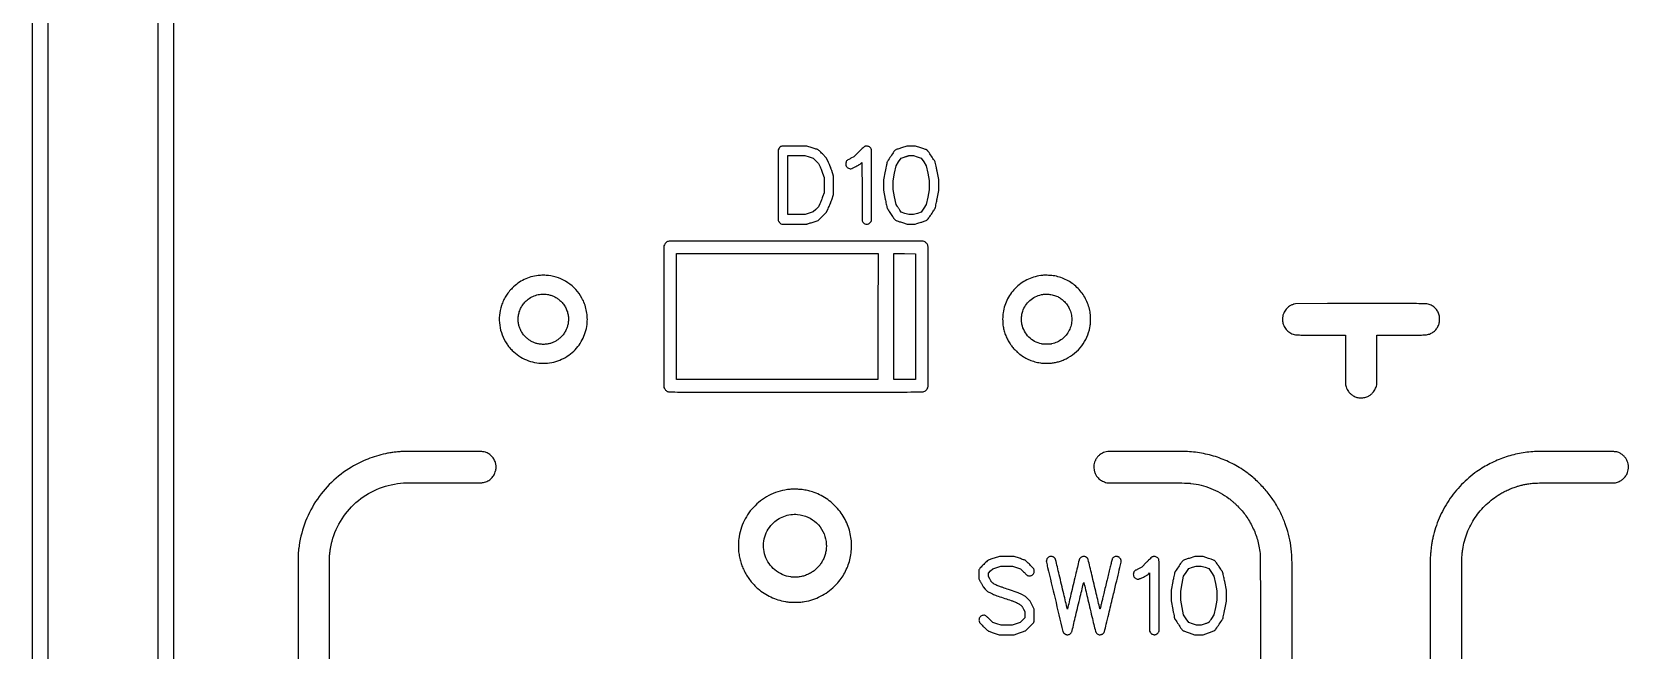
# Model space of a CAD drawing. Extents: x 980 to 25457, y 984 to 49020.
# Drawn here: x 980 to 11298, y 33022 to 37012 of the extents above; entities that cross this region are included whole.
import ezdxf

# ---------------------------------------------------------------- set-up
doc = ezdxf.new("R2010")
doc.units = 0

msp = doc.modelspace()

# ---------------------------------------------------------------- linework, layer by layer
for points in [[(25353.176636, 36563.461695, -0.000001), (25352.040197, 20064.737908)], [(981.025332, 39243.286233, 0.000001), (980.725995, 36638.380945, 0.000022), (980.440705, 32466.957132, 0.000002), (980.203828, 20941, 0.000003), (980.107189, 12237.212398, 0.000012), (980.209361, 6804.802998)], [(1083.221486, 6831.128539, -0.000012), (1083.127559, 12273.089819, -0.000003), (1083.236026, 20942, -0.000002), (1083.488164, 32350.921193, -0.000022), (1083.779877, 36579.793336, -0.000001), (1084.083373, 39239.060792, -0.032823)], [(1895.500479, 7922.608607, -0.000003), (1895.516153, 10549.853821, -0.000001), (1895.574114, 14934.526042, -0.000001), (1895.654924, 19974.475505, -0.000001), (1895.750479, 25038.650259), (1896, 37344.800518)], [(25455.283853, 8026.2, 0.000006), (25455.447111, 13939.785085, 0.000004), (25455.5, 20957, 0.000003), (25455.451202, 30583.274766, 0.000015), (25455.249846, 35648.33495)], [(23837.04827, 49018.908979, 0.000001), (21675.802621, 49019.17901, 0.000024)], [(18681.279442, 49019.402857, 0.000005), (13233.5, 49019.49605, 0.000002), (9165.520775, 49019.509787, 0.000004), (5739.221875, 49019.480206)], [(24540.017364, 25078.057967, 0.000003), (24540.072189, 18212.977995, 0.000025)], [(1793.333275, 37344.725091), (1792.666637, 28542.695892, 0.000006), (1792.411049, 24569.503036, 0.000003), (1792.195825, 19883.965567, 0.000004), (1792.047621, 15244.749166, 0.000006), (1792, 11426.463451)], [(24642.699465, 18970.575659, 0.000004), (24643, 25073.957926)], [(23728.367996, 45337.206403, 0.000002), (23728.354216, 42876.105371, 0.000002), (23728.361756, 40416.175094, 0.019036)], [(2708.027317, 40429.777448, 0.000002), (2708.046285, 42874.87655, 0.000002), (2708.048936, 45320.157135, 0.014115)], [(23830.974531, 40438.62303, -0.000002), (23830.960256, 42874.830485, -0.000002), (23830.963185, 45310.710508, -0.013332)], [(2900.357499, 28590.21819, -0.000002), (2900.350005, 31096.551249, -0.000002), (2900.360874, 33603.468956, -0.02339), (2901.81354, 33634.5, -0.009377), (2904.485132, 33658.188913, -0.01052), (2907.960996, 33680.865397, -0.010838), (2912.276069, 33702.734464, -0.011444), (2917.465988, 33724, -0.077912), (2981.775681, 33868.873756, -0.078639), (3087.172853, 33986.591159, -0.078571), (3223.856089, 34066.087582, -0.07758), (3379, 34099.986479, -0.013793), (3392.512469, 34100.428273, -0.000314), (3456.972053, 34100.71649, -0.00064), (3537.548108, 34100.923129, -0.000312), (3640.342916, 34100.991059, 0.000114), (3801.006176, 34101.033539, 0.001871), (3854.74054, 34101.261103, 0.004025), (3883.617841, 34101.723947, 0.044269), (3895.115729, 34103.023584, 0.034321), (3909.829102, 34107.090064, 0.038647), (3923.250598, 34113.011735, 0.038683), (3935.590191, 34120.922806, 0.034506), (3947.075999, 34130.924001, 0.032792), (3956.029307, 34141.135569, 0.034355), (3963.419313, 34152.278616, 0.033911), (3969.293076, 34164.465701, 0.030323), (3973.720252, 34177.794188, 0.01381), (3975.097226, 34183.610938, 0.025173), (3975.848078, 34188.432318, 0.020145), (3976.202276, 34193.970134, 0.005897), (3976.302885, 34202.5, 0.005923), (3976.20119, 34211.084421, 0.020489), (3975.842038, 34216.630743, 0.025281), (3975.074823, 34221.502837, 0.013096), (3973.652076, 34227.5, 0.061407), (3964.256193, 34250.903133, 0.060915), (3949.437613, 34271.393741, 0.061126), (3930.171792, 34287.650668, 0.062644), (3907.700317, 34298.60753, 0.060362), (3891.497029, 34302.026717, 0.017114), (3865.723002, 34303.398276, 0.004727), (3815.538894, 34303.874325, 0.000189), (3633, 34303.810996, 0.000108), (3536.952417, 34303.720516, 0.000175), (3455.175, 34303.597153, 0.000023), (3382.399458, 34303.458494, 0.012814), (3378, 34303.337133, 0.008167), (3346.860355, 34301.168254, 0.009646), (3317.495797, 34298.068756, 0.010089), (3289.506493, 34293.992154, 0.010995), (3262.5, 34288.887909, 0.020341), (3204.540815, 34274.121718, 0.02079), (3148.401224, 34254.785152, 0.020887), (3094.314523, 34230.951818, 0.020995), (3042.5, 34202.72589, 0.056754), (2913.987274, 34104.181124, 0.057274), (2811.366859, 33979.542431, 0.057192), (2739.579949, 33834.697325, 0.056284), (2701.984995, 33676.573136, 0.002965), (2701.456284, 33671.997662, 0.000972), (2700.730716, 33665.253305, 0.000969), (2699.954434, 33657.764327, 0.001095), (2699.239008, 33650.573136, 0.024004), (2698.108246, 33627.50107, 0.000046), (2697.779063, 33253.430721, 0.000151), (2697.486161, 32652.093815, 0.000013), (2697.239807, 31114, 0.000024), (2697.136772, 29933.984183, 0.000083)], [(10211.069808, 28648.312116, -0.000002), (10211.072631, 31095.666114, -0.000002), (10211.097806, 33542.386198, -0.007396), (10212.002743, 33603.5, -0.004604), (10212.799396, 33624.018867, -0.008425), (10213.884681, 33640.727377, -0.009627), (10215.406828, 33655.752061, -0.009087), (10217.530598, 33671, -0.054206), (10246.60082, 33778.173669, -0.054789), (10297.954606, 33876.181165, -0.054765), (10369.393661, 33960.732787, -0.054065), (10457.773014, 34028.172577, -0.016956), (10483.958356, 34042.815442, -0.014037), (10512.762251, 34056.654732, -0.014054), (10542.252091, 34068.836022, -0.017153), (10570.5, 34078.489926, -0.012376), (10594.901449, 34085.250067, -0.012999), (10619.212402, 34090.674048, -0.011955), (10645.512549, 34095.178002, -0.007836), (10676, 34099.164623, -0.026439), (10686.521075, 34099.812356, -0.000502), (10741.415007, 34100.230639, -0.000876), (10819.131826, 34100.608786, -0.000224), (10945, 34100.944536), (11203.5, 34101.518484), (11211.175433, 34103.69926, 0.054471), (11234.534232, 34113.182776, 0.059271), (11254.577281, 34127.277907, 0.060301), (11270.476032, 34145.440273, 0.05989), (11281.625581, 34166.911762, 0.049251), (11286.47506, 34185.07649, 0.045718), (11287.84437, 34204.304758, 0.0455), (11285.6948, 34223.552858, 0.047717), (11280.107208, 34241.776283, 0.056429), (11270.106898, 34259.839886, 0.049717), (11255.936734, 34276.071135, 0.049579), (11238.796695, 34289.227562, 0.055363), (11220.004485, 34298.188911, 0.059197), (11204.668232, 34301.555644, 0.019497), (11181.581678, 34302.915981, 0.004669), (11135.976154, 34303.396132, 0.000146), (10949.5, 34303.563507, 0.000301), (10851.800166, 34303.563784, 0.000459), (10766.971875, 34303.435041, 0.000159), (10693.704205, 34303.233328, 0.012191), (10682, 34302.911961, 0.035483), (10583.531437, 34290.762115, 0.034911), (10487.217679, 34264.779481, 0.034858), (10395.316665, 34225.601152, 0.03513), (10310, 34174.122985, 0.046337), (10210.518156, 34089.349831, 0.046055), (10128.123295, 33987.543604, 0.046023), (10065.707997, 33872.303492, 0.046136), (10025.4876, 33747.684503, 0.010394), (10020.38577, 33722.412473, 0.008701), (10015.999765, 33695.407937, 0.008444), (10012.427871, 33667.372479, 0.008237), (10009.771193, 33639, 0.019224), (10008.361726, 33602.35832, 0.000002), (10008.360934, 31096.912958, 0.000002), (10008.38124, 28592.266257, 0.018402)], [(9116.013499, 28622.604392, 0.000002), (9116.019942, 31093.605679, 0.000002), (9116.005341, 33564.809403, 0.010271), (9114.973713, 33615, 0.024328), (9107.816545, 33694.540672, 0.027762), (9093.092842, 33769.522428, 0.028047), (9070.318861, 33841.738955, 0.025853), (9039.070057, 33913, 0.029291), (8998.139512, 33983.906827, 0.028983), (8949.070414, 34049.807265, 0.028912), (8892.583728, 34109.742118, 0.028815), (8829.5, 34162.832107, 0.037114), (8741.461533, 34218.986321, 0.036961), (8645.969565, 34261.595643, 0.03685), (8544.962875, 34289.783096, 0.036405), (8440.5, 34302.983321, 0.012978), (8415.44969, 34303.658959, 0.000073), (8178.918257, 34303.863279, 0.000026), (7935.053097, 34304.025421, 0.037439), (7926, 34303.352163, 0.035218), (7907.59743, 34299.246995, 0.043686), (7891.291002, 34292.786775, 0.045183), (7876.803097, 34283.807663, 0.042378), (7863.823751, 34272.196046, 0.042125), (7852.365263, 34257.793824, 0.047159), (7843.969417, 34242.189099, 0.047133), (7838.642935, 34225.279898, 0.041997), (7836.308379, 34207, 0.046892), (7837.360408, 34186.242078, 0.052951), (7842.299729, 34166.910723, 0.053082), (7851.175038, 34149.087772, 0.047524), (7863.895109, 34132.801395, 0.031915), (7874.207819, 34123.214366, 0.035745), (7885.290684, 34115.407503, 0.035187), (7897.529411, 34109.161755, 0.029215), (7911.300355, 34104.242118), (7920.5, 34101.549812), (8180.5, 34100.884989, -0.000231), (8280.505007, 34100.583155, -0.000375), (8365.446875, 34100.22395, -0.00004), (8441.360141, 34099.839922, -0.034698), (8445, 34099.568224, 0.004871), (8447.549293, 34099.224212, 0.000953), (8452.14375, 34098.65862, 0.001012), (8457.501529, 34098.020424, 0.000937), (8463, 34097.387194, -0.033561), (8528.078702, 34085.552792, -0.032772), (8591.523944, 34065.054527, -0.032666), (8651.944216, 34036.363687, -0.032841), (8708, 34000.092924, -0.008765), (8722.424416, 33988.956103, -0.010639), (8735.52962, 33978.000585, -0.010176), (8748.622843, 33966.09515, -0.006942), (8763.03483, 33952.059903, -0.018831), (8792.776539, 33919.948066, -0.022536), (8818.191028, 33887.496013, -0.022575), (8840.545703, 33852.937487, -0.019017), (8861.096982, 33814.5, -0.020601), (8878.589766, 33774.446629, -0.022481), (8892.169358, 33734.227003, -0.021889), (8902.365126, 33691.995301, -0.01765), (8909.702957, 33645.888409, -0.030386), (8910.944055, 33625.823644, -0.00005), (8911.268687, 33274.163846, -0.000162), (8911.556318, 32697.583844, -0.000012), (8911.796628, 31103.5, -0.000022), (8911.899032, 29878.15936, -0.000089)], [(2604.461959, 44426.350923, -0.000012), (2604.5, 42876, -0.000018), (2604.451435, 41557.536985, -0.000112)], [(8911.7957, 29134.140409, -0.000008), (8911.609353, 28576.970722, -0.018102)], [(2697.232028, 29175.817621, 0.000011), (2697.413819, 28595.594699, 0.010714)]]:
    msp.add_lwpolyline(points, format="xyb")
for points in [[(5816.397828, 36272.604725, 0.04541), (5811.688868, 36269.867539, 0.044005), (5807.497494, 36266.299442, 0.043366), (5803.941464, 36261.998925, 0.041458), (5801.119815, 36257.086482), (5798.5, 36251.5), (5798.5, 36023), (5798.5, 35794.5), (5800.637328, 35789.877595, 0.043861), (5803.295522, 35785.243253, 0.036833), (5806.866713, 35780.845732, 0.036989), (5811.025262, 35777.03985, 0.045429), (5815.436545, 35774.172317), (5820.5, 35771.5), (5900.413908, 35771.226691, 0.000529), (5946.399156, 35771.118078, 0.004163), (5967.748351, 35771.267985, 0.006968), (5980.31556, 35771.636103, 0.058403), (5985.913908, 35772.538955, 0.00737), (5989.556503, 35773.631146, 0.000553), (5999.40596, 35776.755332, 0.000765), (6011.144903, 35780.512943, 0.000581), (6024, 35784.666029), (6056.5, 35795.207529), (6082.383883, 35820.853765), (6108.267766, 35846.5), (6120.13431, 35870.600863, 0.005777), (6126.932076, 35884.819291, 0.011177), (6131.979891, 35896.368076, 0.009626), (6136.962017, 35909.195718, 0.003234), (6143.750427, 35928.100863), (6155.5, 35961.5), (6155.779666, 36021.589366), (6156.059332, 36081.678733), (6144.112194, 36116.589366, 0.002857), (6137.05201, 36136.841361, 0.010228), (6132.202671, 36149.662021, 0.01234), (6127.312897, 36161.013295, 0.005744), (6120.441211, 36175.5), (6108.717367, 36199.5), (6083.608683, 36224.590101, 0.003127), (6072.8579, 36235.199377, 0.006201), (6064.177852, 36243.451263, 0.004722), (6057.301229, 36249.708452, 0.075485), (6054.672165, 36251.423954, 0.024947), (6051.947184, 36252.504683, 0.001033), (6042.003476, 36255.862096, 0.001791), (6030.194835, 36259.775044, 0.00127), (6016.919969, 36264.083852), (5982.995608, 36275), (5902.247804, 36274.990231), (5821.5, 36274.980462)], [(6357.176062, 36272.562437, 0.062403), (6353.135898, 36269.974898, 0.010315), (6346.136213, 36263.898466, 0.007438), (6335.835467, 36254.294359, 0.001822), (6319.176062, 36238.174683), (6286.5, 36206.325868), (6266.720951, 36196.017722, 0.014106), (6248.64767, 36185.940368, 0.076188), (6239.994221, 36178.813771, 0.121455), (6235.872148, 36171.049206, 0.061585), (6234.502763, 36160, 0.008578), (6234.598173, 36154.34339, 0.041072), (6234.971757, 36151.140614, 0.054312), (6235.817023, 36148.471893, 0.022525), (6237.5, 36145.077544, 0.084311), (6243.844779, 36137.127372, 0.081381), (6252.530987, 36131.601276, 0.081792), (6262.485956, 36129.154771, 0.086451), (6272.5, 36130.106085, 0.044437), (6275.077956, 36131.064691, 0.002886), (6282.271643, 36134.544893, 0.004185), (6290.798613, 36138.819969, 0.003108), (6300.148147, 36143.679359, 0.003324), (6313.311436, 36150.737455, 0.014648), (6320.916634, 36155.174324, 0.023442), (6326.335378, 36158.915739, 0.023345), (6331.387867, 36163.152868), (6338.97944, 36170.148033), (6339.23972, 35981.824017), (6339.5, 35793.5), (6341.81252, 35788.805128, 0.090961), (6348.605044, 35779.66497, 0.089675), (6358.230667, 35773.476253, 0.091117), (6369.276178, 35771.112808, 0.097844), (6380.147094, 35772.934194, 0.048477), (6385.516648, 35775.580838, 0.044993), (6390.422602, 35779.26991, 0.045172), (6394.571272, 35783.76056, 0.049811), (6397.69385, 35788.785561), (6400.5, 35794.5), (6400.5, 36023), (6400.5, 36251.5), (6397.880185, 36257.086482, 0.057644), (6393.191084, 36264.672066, 0.080456), (6387.318873, 36270.049075, 0.07954), (6379.995501, 36273.337897, 0.05497), (6371, 36274.729808, 0.010387), (6366.094024, 36274.842236, 0.039435), (6363.038955, 36274.607484, 0.049259), (6360.412284, 36273.925705, 0.023153)], [(6593.879597, 36263.571972, 0.002293), (6571.146913, 36256.070365, 0.017405), (6560.578449, 36252.114875, 0.038084), (6554.325421, 36248.94586, 0.067711), (6549.845514, 36245.320048, 0.042026), (6545.56687, 36239.932342, 0.000712), (6524.621933, 36208.360286, 0.000566), (6503.460223, 36176.283886, 0.054242), (6500.951654, 36171.390055, 0.040343), (6500.291344, 36169.133364, 0.000417), (6496.96233, 36152.974814, 0.00134), (6493.189596, 36134.331349, 0.00087), (6488.923157, 36112.758247), (6478, 36057.016495), (6478, 36023.21557), (6478, 35989.414645), (6489.059481, 35932.957322, 0.000914), (6495.462442, 35900.584676, 0.006736), (6498.754873, 35885.180591, 0.01297), (6501.06979, 35876.113867, 0.059054), (6503.156132, 35871.093892, 0.015478), (6505.282426, 35867.569218, 0.001034), (6511.706097, 35857.674922, 0.00149), (6519.424532, 35845.916685, 0.001114), (6527.997433, 35833.003848, 0.003166), (6543.49225, 35810.093053, 0.031222), (6550.657953, 35800.924787, 0.072503), (6556.505575, 35795.997254, 0.061366), (6563.850518, 35792.603026, -0.000282), (6566.971263, 35791.600366, -0.000017), (6576.302801, 35788.59609, -0.000026), (6587.417928, 35785.016542, -0.000019), (6599.712211, 35781.056046), (6630.924421, 35771), (6656.380665, 35771), (6681.836909, 35771), (6693.168454, 35774.547898, 0.001943), (6720.960466, 35783.368299, 0.005714), (6739.992405, 35789.730895, 0.006013), (6753.335613, 35794.542413, 0.057823), (6758.698503, 35797.291088, 0.068187), (6762.226199, 35800.418385, 0.018705), (6766.86044, 35806.244779, 0.009938), (6773.876513, 35816.184696, 0.001575), (6787.190346, 35836, 0.002689), (6796.377009, 35849.92789, 0.003841), (6804.367668, 35862.39375, 0.002135), (6810.986057, 35872.99559, 0.057159), (6812.399042, 35876, 0.029587), (6813.307195, 35879.3298, 0.000717), (6816.567885, 35894.95968, 0.001561), (6820.309364, 35913.311983, 0.001061), (6824.458696, 35934.224441), (6835, 35987.948883), (6834.989364, 36023.224441), (6834.978728, 36058.5), (6824.058751, 36114.16548, 0.001622), (6819.756543, 36135.725824, 0.002478), (6815.871041, 36154.398696, 0.000866), (6812.411754, 36170.483222, 0.066015), (6811.520129, 36172.961075, 0.026844), (6806.593106, 36181.352358, 0.001112), (6787.305053, 36210.358483, 0.000761), (6767.34794, 36240.128325, 0.042584), (6763.161717, 36245.334734, 0.020318), (6761.503893, 36246.935355, 0.014979), (6759.547505, 36248.57405, 0.015191), (6757.601443, 36250.013689, 0.032455), (6756, 36250.977247, 0.03579), (6753.450286, 36252.070967, 0.001293), (6743.425613, 36255.516815, 0.002368), (6731.539039, 36259.505598, 0.001658), (6718.108469, 36263.892513), (6683.716938, 36275), (6656.108469, 36274.910317), (6628.5, 36274.820634)], [(5997, 36205.461744), (6023.5, 36196.935022), (6040.371555, 36180.217511), (6057.243111, 36163.5), (6066.094853, 36145.437525, -0.008932), (6070.82281, 36135.337177, -0.009451), (6075.09513, 36125.261342, -0.008222), (6079.451751, 36113.883886, -0.004409), (6084.473297, 36099.707689), (6094, 36072.040329), (6094, 36023.134641), (6094, 35974.228953), (6084.541714, 35946.854384, -0.004748), (6079.761126, 35933.432517, -0.006962), (6075.280599, 35921.727788, -0.007749), (6070.905592, 35911.234215, -0.009253), (6066.448278, 35901.489908), (6057.813128, 35883.5), (6041.156564, 35866.714553), (6024.5, 35849.929105), (5998.435428, 35841.464553), (5972.370857, 35833), (5916.185428, 35833), (5860, 35833), (5860, 36023.5), (5860, 36214), (5915.25, 36213.994233), (5970.5, 36213.988466)], [(6696.337886, 36205.874112), (6721.5, 36197.748223), (6737.942049, 36172.733105), (6754.384098, 36147.717986), (6763.650828, 36100.608993), (6772.917559, 36053.5), (6772.949501, 36023.5), (6772.981444, 35993.5), (6763.638568, 35946), (6754.295692, 35898.5), (6737.808615, 35873.5), (6721.321538, 35848.5), (6696.910769, 35840.721654), (6672.5, 35832.943308), (6656.5, 35832.983682), (6640.5, 35833.024056), (6616.17509, 35840.869337), (6591.85018, 35848.714618), (6582.895319, 35862.107309, -0.0012), (6578.918661, 35868.085705, -0.000784), (6574.35931, 35874.99943, -0.000788), (6569.936364, 35881.752428, -0.00151), (6566.411477, 35887.188622), (6558.882496, 35898.877244), (6549.449275, 35946.688622), (6540.016053, 35994.5), (6540.011759, 36023), (6540.007465, 36051.5), (6549.436316, 36099.641852), (6558.865168, 36147.783704), (6575.281671, 36172.728241), (6591.698173, 36197.672778), (6611.099087, 36203.895468, 0.000415), (6618.930159, 36206.414401, 0.000475), (6626.416607, 36208.837197, 0.000428), (6632.766672, 36210.904909, 0.002695), (6636, 36211.980132, -0.033235), (6639.475691, 36212.904679, -0.024603), (6643.412558, 36213.476911, -0.016988), (6648.612681, 36213.79542, -0.00547), (6656.337886, 36213.921053), (6671.175772, 36214)], [(5087.85621, 35659.685378, 0.044456), (5079.773772, 35656.099477, 0.057411), (5073.176887, 35651.378698, 0.056863), (5067.779885, 35645.242228, 0.042473), (5063.277145, 35637.430134), (5060.5, 35631.5), (5060.5, 35174.5), (5060.5, 34717.5), (5063.625739, 34711, 0.048227), (5068.509284, 34702.937653, 0.058306), (5074.584634, 34696.513199, 0.059147), (5081.901064, 34691.733477, 0.051872), (5090.460099, 34688.542343, 0.062809), (5098.355546, 34687.528023, 0.000117), (5228.995875, 34687.256259, 0.000425), (5433.409665, 34687.052585, 0.000044), (5912.960099, 34687.024446, 0.000077), (6280.733458, 34687.092296, 0.000235), (6530.508534, 34687.294621, 0.000015), (6729.405947, 34687.55538, 0.056347), (6733.957727, 34688.076157, 0.073933), (6744.441794, 34692.191946, 0.066251), (6753.71954, 34699.303598, 0.066188), (6760.821832, 34708.601544, 0.073518), (6764.940107, 34719.114659, 0.056694), (6765.981558, 34728.266018, 0.000012), (6765.992374, 35174.5, 0.000012), (6765.981558, 35620.733982, 0.056694), (6764.940107, 35629.885341, 0.06585), (6761.588968, 35638.840172, 0.052503), (6755.807669, 35647.39096, 0.052842), (6748.421541, 35654.492901, 0.069289), (6740.31703, 35659.153072), (6734.5, 35661.5), (5914.5, 35661.725773), (5094.5, 35661.951547)], [(6442.253192, 35175.750007, -0.000109), (6442.12464, 35020.271315, -0.000181), (6441.940291, 34889.175002, -0.000004), (6441.729274, 34770.31181, -0.090025), (6441.534577, 34769.25, -0.311499), (6440.458446, 34768.504361, -0.000018), (6310.806743, 34768.250662, -0.000407), (6129.186376, 34768.04955, -0.000073), (5791.031385, 34768), (5141, 34768), (5141, 35174.5), (5141, 35581), (5791.75, 35581.000007), (6442.5, 35581.000013)], [(6684.5, 35174.5), (6684.5, 34768.5), (6614.75, 34768.243201), (6545, 34767.986403), (6544.988994, 35170.743201, 0.000144), (6544.940102, 35325.437132, 0.000237), (6544.798821, 35456.293748, 0.000014), (6544.612272, 35574.177963, 0.04057), (6544.35705, 35577.256791), (6543.736111, 35581.013583), (6614.118056, 35580.756791), (6684.5, 35580.5)], [(4249, 35439.504354, 0.039566), (4201.843787, 35429.931605, 0.04267), (4158.013791, 35413.200357, 0.042821), (4117.794583, 35389.335175, 0.040397), (4081.377463, 35358.544479, 0.027219), (4058.383124, 35333.042971, 0.031359), (4039.444932, 35306.325245, 0.031363), (4023.999085, 35277.452187, 0.027241), (4011.457043, 35245.5, 0.057296), (3998.360342, 35182.546411, 0.057031), (3999.860298, 35118.161964, 0.056973), (4015.874066, 35055.721541, 0.056958), (4045.567478, 34998.5, 0.011725), (4053.450111, 34987.362424, 0.01321), (4061.549278, 34977.050274, 0.012855), (4070.377104, 34966.942428, 0.010041), (4080.457289, 34956.41489, 0.048386), (4123.722745, 34920.68277, 0.050137), (4172.555415, 34894.419964, 0.050134), (4225.640331, 34878.401484, 0.048374), (4281.5, 34873.010838, 0.046791), (4335.696219, 34878.119311, 0.048216), (4387.430569, 34893.211715, 0.048275), (4435.260282, 34917.911058, 0.047135), (4477.882872, 34951.496021, 0.045965), (4512.081403, 34990.695137, 0.046321), (4538.442464, 35035.385455, 0.046051), (4556.247347, 35084.418162, 0.044366), (4565.059234, 35136.5, 0.03838), (4565.147651, 35176.526361, 0.034948), (4559.205075, 35217.398902, 0.034912), (4547.6181, 35257.088654, 0.038095), (4530.87854, 35293.588906, 0.058344), (4491.108971, 35348.978273, 0.059952), (4439.948131, 35393.110618, 0.060111), (4379.909163, 35423.754718, 0.059218), (4314, 35439.434607, 0.019674), (4299.788371, 35440.515633, 0.008876), (4281.095544, 35440.867575, 0.008824), (4262.562722, 35440.560375, 0.021745)], [(7505, 35440.318333, 0.039033), (7458.26456, 35431.76688, 0.040883), (7414.17389, 35416.134632, 0.041327), (7373.644829, 35393.727197, 0.041747), (7337.5, 35365.026589, 0.040025), (7305.007983, 35329.172282, 0.042891), (7279.475306, 35289.382085, 0.042821), (7261.073116, 35245.758048, 0.039644), (7249.790827, 35198.5, 0.026546), (7248.055289, 35181.548114, 0.010755), (7247.417904, 35158.32283, 0.010721), (7247.777234, 35135.162996, 0.027588), (7249.316569, 35118.5, 0.025072), (7255.465361, 35087.759076, 0.02638), (7264.582461, 35058.316643, 0.026686), (7276.631823, 35030.318255, 0.027052), (7291.546382, 35003.894046, 0.026406), (7305.2649, 34984.708182, 0.018005), (7322.738522, 34964.360391, 0.018069), (7341.500111, 34945.459216, 0.027983), (7359.127441, 34930.701548, 0.028996), (7389.739904, 34910.509773, 0.032158), (7421.468904, 34894.757283, 0.032109), (7455.000228, 34883.184599, 0.028736), (7491, 34875.485994, 0.023785), (7504.26675, 34874.078974, 0.008605), (7523.20375, 34873.304194, 0.008712), (7542.371741, 34873.184264, 0.020589), (7556.634268, 34873.931432, 0.021091), (7583.095072, 34877.543973, 0.024038), (7608.009649, 34883.270616, 0.024101), (7632.202542, 34891.34662, 0.021419), (7656.5, 34901.999931, 0.058516), (7711.779524, 34937.662169, 0.05775), (7757.568383, 34985.302401, 0.057911), (7791.144485, 35042.018366, 0.059482), (7810.447289, 35104.418362, 0.011074), (7812.882715, 35119.602992, 0.016618), (7814.27128, 35132.951313, 0.015396), (7814.831724, 35147.08645, 0.007881), (7814.708844, 35164.835636, 0.013842), (7813.622708, 35186.382515, 0.020087), (7811.376946, 35205.290988, 0.020867), (7807.703903, 35223.400174, 0.016846), (7802.304007, 35242.5, 0.071062), (7766.665298, 35316.07043, 0.071917), (7711.973023, 35376.381908, 0.072097), (7642.5712, 35418.616883, 0.071994), (7564, 35439.434607, 0.019526), (7552.205363, 35440.335272, 0.005547), (7533.819169, 35440.814744, 0.005278), (7515.570671, 35440.895434, 0.024208)], [(4309.371314, 35316.938888, -0.036868), (4330.596268, 35311.846191, -0.034417), (4351.355432, 35303.602869, -0.034013), (4371.025726, 35292.475695, -0.03402), (4389.004238, 35278.78509, -0.044178), (4407.53927, 35259.426304, -0.041299), (4422.855394, 35236.689837, -0.040799), (4434.387212, 35211.459292, -0.040777), (4441.671506, 35184.686311, -0.032704), (4443.156526, 35172.239989, -0.015465), (4443.519482, 35156.067748, -0.015476), (4442.879674, 35139.853004, -0.031662), (4441.183924, 35127.244598, -0.01461), (4438.545264, 35115.779699, -0.018908), (4435.425679, 35105.448082, -0.018785), (4431.516581, 35095.328092, -0.014118), (4426.492557, 35084.5, -0.018002), (4420.1662, 35072.882503, -0.02098), (4413.313894, 35062.3458, -0.021227), (4405.677429, 35052.526736, -0.019302), (4397, 35043.062453, -0.032442), (4380.426506, 35028.370742, -0.033892), (4362.322633, 35016.17923, -0.034308), (4342.95615, 35006.672801, -0.035102), (4322.61724, 34999.987858, -0.011971), (4311.796379, 34997.528985, -0.019698), (4302.532483, 34996.032943, -0.019286), (4293.042634, 34995.25158, -0.010897), (4281.5, 34995, -0.010877), (4269.977209, 34995.250708, -0.019203), (4260.495143, 34996.029122, -0.019673), (4251.258213, 34997.516467, -0.012116), (4240.51843, 34999.954461, -0.034951), (4220.149603, 35006.644113, -0.03436), (4200.789808, 35016.137075, -0.033902), (4182.67306, 35028.329381, -0.032077), (4166.011651, 35043.069061, -0.019546), (4157.348199, 35052.494434, -0.021352), (4149.712314, 35062.302397, -0.021057), (4142.850432, 35072.851329, -0.01799), (4136.507443, 35084.5, -0.014118), (4131.483419, 35095.328092, -0.018785), (4127.574321, 35105.448082, -0.018908), (4124.454736, 35115.779699, -0.01461), (4121.816076, 35127.244598, -0.031662), (4120.120326, 35139.853004, -0.015476), (4119.480518, 35156.067748, -0.015465), (4119.843474, 35172.239989, -0.032704), (4121.328494, 35184.686311, -0.042443), (4128.949611, 35212.333702, -0.041931), (4141.152828, 35238.415587, -0.042598), (4157.313529, 35261.707172, -0.04719), (4176.694434, 35281.063393, -0.050898), (4206.586422, 35301.023381, -0.055796), (4239.006381, 35313.805659, -0.055775), (4273.461175, 35319.106357, -0.050793)], [(7545.868468, 35318.542454, -0.030087), (7559.379697, 35316.948052, -0.022578), (7573.988674, 35313.638744, -0.021939), (7588.74532, 35308.882722, -0.02338), (7602.711174, 35302.93837, -0.046814), (7625.014224, 35289.486663, -0.038564), (7646.033741, 35271.29623, -0.038428), (7664.089047, 35250.012598, -0.045488), (7677.553553, 35227.334265, -0.05637), (7689.518372, 35192.65817, -0.056067), (7693.465577, 35156.121886, -0.056351), (7689.196318, 35119.793424, -0.05809), (7676.930715, 35085.72861, -0.05482), (7656.783939, 35054.379357, -0.057578), (7630.598791, 35028.73102, -0.057416), (7599.18404, 35009.672709, -0.053973), (7563.604058, 34997.77276, -0.016238), (7557.25366, 34996.601117, -0.020611), (7551.326343, 34995.953918, -0.013685), (7543.734065, 34995.648752, -0.003202), (7531, 34995.567269, -0.003154), (7518.264797, 34995.647677, -0.013753), (7510.731941, 34995.950098, -0.021042), (7504.909307, 34996.591457, -0.017119), (7498.741488, 34997.752216, -0.067849), (7453.606854, 35014.52215, -0.074005), (7416.078602, 35042.403926, -0.074132), (7388.344477, 35079.959745, -0.068422), (7371.82892, 35125, -0.014966), (7370.599098, 35131.575326, -0.021471), (7369.936475, 35137.465007, -0.014475), (7369.63832, 35144.886722, -0.003276), (7369.579628, 35157.5, -0.009668), (7369.921933, 35173.618743, -0.026359), (7370.984186, 35184.974162, -0.029457), (7373.155728, 35195.424704, -0.014877), (7377.049727, 35208.307817, -0.064761), (7395.526213, 35246.302693, -0.065315), (7423.063139, 35278.184467, -0.065215), (7457.93388, 35301.923217, -0.064221), (7497.921679, 35316.031795, -0.019856), (7506.215128, 35317.465789, -0.009699), (7516.883112, 35318.666815, -0.00906), (7527.159893, 35319.434818, -0.035741), (7533.5, 35319.339851, 0.004649), (7535.214868, 35319.20732, 0.000863), (7538.370738, 35318.998393, 0.000925), (7542.061749, 35318.767289, 0.000844)], [(9345, 35258), (9137.5, 35257.5), (9129.716218, 35255.282271, 0.022931), (9122.302209, 35252.797207, 0.015102), (9114.013622, 35249.298008, 0.015118), (9105.970322, 35245.313896, 0.02338), (9099.308488, 35241.348674, 0.041484), (9088.454128, 35232.809775, 0.031494), (9078.035891, 35221.812023, 0.031397), (9069.042693, 35209.544892, 0.040248), (9062.464228, 35197.193086, 0.022142), (9058.632969, 35187.156251, 0.032498), (9056.247132, 35178.018651, 0.030916), (9054.992182, 35168.314961, 0.017663), (9054.620156, 35156.5, 0.005981), (9054.753911, 35148.038856, 0.019646), (9055.128248, 35142.464634, 0.024538), (9055.886887, 35137.622359, 0.014159), (9057.248062, 35131.881115, 0.072998), (9069.552831, 35103.32405, 0.077043), (9089.369474, 35080.098535, 0.077068), (9115.281368, 35063.967783, 0.073114), (9145.334381, 35056.068991, 0.02543), (9153.747364, 35055.561931, 0.000689), (9190.688254, 35055.267464, 0.001192), (9239.511637, 35055.061974, 0.000456), (9307.460586, 35055), (9460, 35055), (9460.005895, 34900.25, 0.000384), (9460.094733, 34789.925662, 0.006553), (9460.626541, 34753.695883, 0.020487), (9461.979186, 34734.052476, 0.052548), (9465.010887, 34720.15079, 0.039845), (9471.784721, 34704.100818, 0.042012), (9480.918849, 34689.627929, 0.042355), (9492.267146, 34676.988438, 0.041875), (9505.623894, 34666.38885, 0.063521), (9528.834502, 34654.882317, 0.064258), (9554.099507, 34649.628494, 0.064432), (9579.808903, 34650.966527, 0.064475), (9604.324645, 34658.804855, 0.019136), (9612.614033, 34663.08352, 0.024822), (9619.838533, 34667.657251, 0.024625), (9626.61899, 34672.955175, 0.018362), (9633.570222, 34679.420894, 0.031084), (9642.514078, 34689.562982, 0.03446), (9649.800281, 34700.406168, 0.033718), (9655.653368, 34712.359069, 0.027508), (9660.309983, 34725.824567), (9662.5, 34733.5), (9662.767768, 34894.25), (9663.035535, 35055), (9816.267768, 35055.008205, 0.00048), (9881.939117, 35055.074753, 0.001085), (9931.663078, 35055.280738, 0.000516), (9970.827611, 35055.568366, 0.02601), (9978.5, 35056.032219, 0.05997), (10003.001642, 35061.825729, 0.061359), (10025.224401, 35073.241675, 0.061814), (10043.874756, 35089.618687, 0.062511), (10057.874663, 35110, 0.028674), (10063.357174, 35122.287145, 0.037999), (10066.815434, 35134.030309, 0.036733), (10068.530736, 35146.472272, 0.024349), (10068.745335, 35160.893621, 0.006605), (10068.37107, 35168.847655, 0.018342), (10067.829596, 35174.417612, 0.022741), (10066.961262, 35179.215022, 0.016182), (10065.572895, 35184.5, 0.058655), (10055.225348, 35208.541858, 0.065663), (10039.882673, 35228.526523, 0.06505), (10019.747945, 35243.992301, 0.055961), (9995.284083, 35254.720372), (9986.5, 35257.45174), (9934, 35257.723953, 0.000873), (9824.828663, 35258.099369, 0.000306), (9667.950492, 35258.268895, 0.000308), (9498.687528, 35258.243887, 0.000411)], [(5873.5, 34058.949746, 0.040727), (5810.091025, 34047.273529, 0.043679), (5750.947346, 34025.629963, 0.044009), (5696.853033, 33994.219754, 0.042593), (5648.448974, 33953.518166, 0.040245), (5608.877501, 33907.109454, 0.042507), (5578.05793, 33855.768448, 0.042233), (5556.207777, 33799.642787, 0.038741), (5543.320467, 33739, 0.024688), (5541.968179, 33722.66314, 0.006764), (5541.459251, 33696.821517, 0.006708), (5541.646408, 33671.020244, 0.025699), (5542.802773, 33655, 0.019075), (5548.422827, 33620.522995, 0.023237), (5556.392771, 33588.807595, 0.023644), (5567.134224, 33558.436369, 0.021078), (5581.069837, 33528, 0.024717), (5598.405293, 33497.789296, 0.02403), (5618.789615, 33469.140651, 0.023921), (5641.92792, 33442.454143, 0.023951), (5667.5, 33418.111827, 0.034033), (5707.145355, 33388.295305, 0.033838), (5750.543355, 33364.069104, 0.033969), (5796.641892, 33345.999021, 0.034927), (5844.338991, 33334.536706, 0.00783), (5860.825557, 33332.038987, 0.013768), (5874.530934, 33330.564629, 0.013253), (5888.646685, 33329.814032, 0.006655), (5906.5, 33329.576393, 0.00665), (5924.337373, 33329.813652, 0.013223), (5938.448225, 33330.562876, 0.013756), (5952.135777, 33332.03307, 0.007874), (5968.56457, 33334.520369, 0.038582), (6021.019944, 33347.53119, 0.037467), (6071.392182, 33368.541018, 0.037317), (6118.25565, 33396.929461, 0.037575), (6160.263604, 33431.909439, 0.061032), (6216.592235, 33501.650931, 0.061522), (6254.236891, 33582.746184, 0.061537), (6271.012752, 33670.545633, 0.061114), (6265.980079, 33760, 0.067875), (6235.768789, 33853.088178, 0.067288), (6181.670378, 33934.990669, 0.067196), (6107.689814, 33999.680059, 0.06737), (6019.266746, 34042.368012, 0.010728), (6002.793107, 34047.351764, 0.012614), (5986.982839, 34051.339882, 0.012158), (5970.50563, 34054.638032, 0.008789), (5952, 34057.54215, 0.025067), (5937.992702, 34058.777444, 0.004977), (5912.838844, 34059.479015, 0.005002), (5887.668925, 34059.678479, 0.024658)], [(5923.5, 33896.999215, -0.082941), (5989.785981, 33879.643442, -0.085031), (6046.193798, 33841.773833, -0.084958), (6086.817593, 33787.256522, -0.082608), (6107.49873, 33721.803592, -0.02342), (6108.516886, 33711.046578, -0.009653), (6108.930169, 33696.411862, -0.009655), (6108.778123, 33681.767293, -0.023328), (6107.952543, 33670.973766, -0.032034), (6102.918729, 33644.374515, -0.032766), (6094.554109, 33618.842225, -0.032863), (6082.953551, 33594.691868, -0.032652), (6068.266436, 33572.215043, -0.020358), (6061.652091, 33564.115082, -0.009783), (6052.556384, 33554.25411, -0.009783), (6043.082793, 33544.757463, -0.020378), (6035.268029, 33537.815839, -0.034428), (6012.526478, 33521.692894, -0.033906), (5987.674209, 33508.751275, -0.033922), (5961.312966, 33499.29264, -0.034539), (5934.072513, 33493.55394, -0.022747), (5921.807381, 33492.4088, -0.011931), (5906.484888, 33492.044856, -0.011931), (5891.137375, 33492.412876, -0.022393), (5878.784382, 33493.560219, -0.069447), (5824.683333, 33508.886888, -0.069321), (5776.809389, 33538.446908, -0.069415), (5738.889798, 33579.924705, -0.06995), (5713.888153, 33630.092653, -0.067487), (5703.603383, 33684.184672, -0.068297), (5708.164054, 33738.833744, -0.068244), (5727.285831, 33790.270558, -0.067206), (5759.623653, 33834.959036, -0.057072), (5794.179106, 33863.838434, -0.055114), (5834.763619, 33884.557273, -0.055257), (5878.789991, 33895.86957, -0.057985)], [(7191.5, 33614.14307, 0.000349), (7177.871211, 33609.487875, 0.000513), (7165.9, 33605.375808, 0.000236), (7155.69884, 33601.85466, 0.009663), (7153.5, 33601.046623, 0.102272), (7148.100593, 33597.545069, 0.002045), (7124.83576, 33574.380012, 0.002738), (7102.298617, 33551.50603, 0.07053), (7097.172402, 33544.5), (7094.5, 33539.5), (7094.5, 33509.858152), (7094.5, 33480.216304), (7098.522023, 33472.358152, 0.001585), (7100.678548, 33468.177507, 0.000426), (7104.129764, 33461.552505, 0.000431), (7108.062717, 33454.03425, 0.000446), (7111.964257, 33446.607822), (7121.384466, 33428.715643), (7135.214299, 33414.454116), (7149.044133, 33400.192589), (7172.772066, 33388.483303, 0.007661), (7188.971271, 33380.795644, 0.01671), (7201.663621, 33375.5136, 0.008587), (7218.888483, 33369.347399, 0.000806), (7261.5, 33354.990398, -0.000853), (7301.233276, 33341.599057, -0.00703), (7319.215695, 33335.220995, -0.014876), (7331.0573, 33330.427324, -0.015226), (7342.5, 33324.972369, -0.005742), (7351.626336, 33320.142145, -0.022398), (7357.091329, 33316.843532, -0.029821), (7361.424544, 33313.566684, -0.016832), (7366.288246, 33309.118979, -0.016094), (7370.879628, 33304.32868, -0.032675), (7374.105056, 33300.229653, -0.024763), (7377.279303, 33295.073698, -0.005866), (7382.038246, 33286.164398), (7390, 33270.828796), (7390, 33249.651895), (7390, 33228.474993), (7375.25, 33213.848818), (7360.5, 33199.222642), (7334.499643, 33190.611321), (7308.499286, 33182), (7272.874421, 33182), (7237.249556, 33182), (7210.374778, 33191.018208), (7183.5, 33200.036415), (7163, 33220.424159, 0.003935), (7153.997064, 33229.237963, 0.007754), (7146.68113, 33236.072695, 0.007555), (7140.933854, 33241.121458, 0.060486), (7138, 33243.064038, 0.083865), (7129.488726, 33245.666025, 0.071467), (7120.091259, 33245.54063, 0.071309), (7111.089591, 33242.771763, 0.082777), (7103.731593, 33237.673191, 0.040985), (7099.363187, 33232.669627, 0.0625), (7096.547278, 33227.646881, 0.060733), (7095.009698, 33221.977008, 0.036303), (7094.514029, 33215, 0.060188), (7095.574889, 33206.339057, 0.0921), (7098.691025, 33199.468333, 0.040693), (7105.767628, 33190.908357, 0.003965), (7124.672204, 33171.801891, 0.002185), (7138.164789, 33158.496572, 0.011178), (7145.853292, 33151.309746, 0.019668), (7151.05262, 33147.018558, 0.059636), (7155, 33144.697564, 0.017543), (7158.631371, 33143.25841, 0.00138), (7168.43125, 33139.797569, 0.001876), (7180.151342, 33135.744255, 0.001435), (7193, 33131.395673), (7225.5, 33120.5), (7273.5, 33120.5), (7321.5, 33120.5), (7356, 33132.329988, 0.002329), (7369.507487, 33137.032115, 0.003251), (7381.540625, 33141.372168, 0.001976), (7391.626323, 33145.129442, 0.042194), (7394.5, 33146.499551, 0.0549), (7397.030498, 33148.379406, 0.002757), (7404.553186, 33155.445817, 0.004401), (7413.389252, 33163.987329, 0.003169), (7423.106591, 33173.669563, 0.002086), (7436.50223, 33187.300334, 0.011546), (7443.505527, 33194.826378, 0.020781), (7447.584338, 33199.821177, 0.070426), (7449.606591, 33203.5, 0.057427), (7450.674924, 33207.732149, 0.022338), (7451.205583, 33213.755698, 0.009712), (7451.449248, 33224.000679, 0.001089), (7451.5, 33247.299661), (7451.5, 33286.099322), (7438.543446, 33311.799661), (7425.586891, 33337.5), (7410.543446, 33352.5), (7395.5, 33367.5), (7371.5, 33379.636022), (7347.5, 33391.772044), (7285, 33412.549005, -0.00104), (7248.318476, 33424.827867, -0.006485), (7229.629268, 33431.398308, -0.012056), (7216.687521, 33436.494725, -0.012198), (7204.057617, 33442.190344, -0.003641), (7192.604484, 33447.798346, -0.026295), (7187.262735, 33450.822815, -0.042913), (7183.38987, 33453.788701, -0.019437), (7178.836, 33458.277361, -0.020524), (7175.086548, 33462.615834, -0.022045), (7171.798967, 33467.147885, -0.017438), (7168.355557, 33472.781666, -0.007002), (7164.028384, 33480.707334), (7156, 33495.914667), (7156, 33507.220731), (7156, 33518.526794), (7169.832501, 33532.332821), (7183.665002, 33546.138849), (7209.926642, 33555.069424), (7236.188282, 33564), (7273.023845, 33564), (7309.859407, 33564), (7336.179704, 33554.98162), (7362.5, 33545.96324), (7383, 33525.575669, 0.004023), (7391.873235, 33516.891981, 0.007448), (7399.239234, 33510.006952, 0.006967), (7405.096981, 33504.839895, 0.05953), (7408, 33502.896257, 0.074264), (7413.549427, 33501.039961, 0.043526), (7420.541904, 33500.426206, 0.042978), (7427.688685, 33501.03768, 0.062676), (7433.72705, 33502.882055, 0.073504), (7440.929114, 33507.48186, 0.071319), (7446.578235, 33514.01076, 0.070826), (7450.194897, 33521.907796, 0.070836), (7451.46375, 33530.5, 0.056511), (7450.530314, 33539.131597, 0.094703), (7447.634585, 33545.803801, 0.041817), (7440.954855, 33554.032056, 0.003861), (7422.60715, 33572.832786, 0.003451), (7412.710446, 33582.681519, 0.004879), (7403.752045, 33591.304246, 0.002877), (7396.103493, 33598.440986, 0.067161), (7393.676408, 33600.140653, 0.030642), (7390.944038, 33601.346253, 0.001318), (7381.083551, 33604.963885, 0.002248), (7369.355843, 33609.171899, 0.001599), (7356.176408, 33613.786644), (7322.5, 33625.457553), (7274.5, 33625.764167), (7226.5, 33626.070782)], [(7551.672327, 33624.626775, 0.070338), (7544.403965, 33621.429016, 0.066775), (7538.162065, 33616.295507, 0.065209), (7533.374573, 33609.574458, 0.06177), (7530.372122, 33601.724787, 0.014775), (7529.527495, 33597.808042, 0.044216), (7529.269307, 33595.083174, 0.041062), (7529.485128, 33592.248215, 0.011414), (7530.2876, 33587.860388, 0.0076), (7537.647296, 33554.779812, 0.000105), (7585.47724, 33354.408375, 0.000014), (7636.363871, 33141.456322, 0.059788), (7638.010901, 33137, 0.051913), (7640.583086, 33133.049832, 0.03606), (7644.227837, 33129.160995, 0.035269), (7648.510023, 33125.732095, 0.041935), (7653, 33123.156175, 0.05775), (7658.853997, 33121.20539, 0.049526), (7665.314807, 33120.509329, 0.049347), (7671.811033, 33121.097302, 0.056284), (7677.770111, 33122.949333, 0.061019), (7683.207067, 33126.176435, 0.04773), (7688.219103, 33130.8732, 0.047589), (7692.265037, 33136.453114, 0.059559), (7694.831459, 33142.305319, 0.014743), (7696.149328, 33147.164901, 0.000087), (7706.995585, 33192.433938, 0.000366), (7719.326538, 33244.106316, 0.000233), (7733.604553, 33304.257024, -0.000548), (7748.690892, 33367.635571, -0.001165), (7760.528919, 33416.622113, -0.00011), (7770.69418, 33458.221728, -0.730082), (7771.200118, 33458.257024, -0.036296), (7771.662111, 33456.79784, -0.000019), (7782.604584, 33410.897376, -0.000263), (7794.750341, 33359.821573, -0.000161), (7809.040688, 33299.5, 0.000464), (7823.408157, 33239.016272, 0.000742), (7835.79893, 33187.407794, 0.000125), (7846.846345, 33141.743397, 0.04338), (7847.977898, 33138.377595, 0.09014), (7853.487159, 33130.163935, 0.07981), (7861.751369, 33123.999294, 0.080102), (7871.500834, 33120.749429, 0.091903), (7881.303675, 33120.959243, 0.044763), (7888.04531, 33123.001598, 0.054782), (7893.842556, 33126.11675, 0.056472), (7898.686411, 33130.32552, 0.052495), (7902.601931, 33135.609559, 0.072628), (7904.490282, 33140.231993, 0.000377), (7916.308645, 33188.09608, 0.001199), (7932.403488, 33254.174345, 0.000293), (7958.592957, 33363.109559, 0.000366), (7979.167906, 33449.190318, 0.000587), (7996.585923, 33522.682378, 0.000095), (8011.930369, 33587.821125, 0.035557), (8012.708236, 33592.638964, 0.04806), (8012.663403, 33598.993752, 0.057147), (8011.371114, 33604.847717, 0.05659), (8008.772899, 33610.302843, 0.045758), (8004.850037, 33615.473705, 0.043188), (7999.856875, 33620.069742, 0.061602), (7994.6778, 33623.1366, 0.061076), (7988.873177, 33624.866176, 0.041575), (7982, 33625.44825, 0.062703), (7973.530131, 33624.393788, 0.071319), (7965.977187, 33621.275895, 0.073047), (7959.746392, 33616.240094, 0.070628), (7955.142755, 33609.571389, 0.053344), (7953.68864, 33605.668004, 0.000735), (7947.444628, 33581.065067, 0.001927), (7940.017795, 33551.133941, 0.001003), (7930.971904, 33513.74162, -0.000012), (7921.393937, 33473.803852, -0.000009), (7910.690247, 33429.180351, -0.000009), (7900.499221, 33386.700728, -0.000019), (7892.652258, 33354, -0.00118), (7886.307486, 33327.836154, -0.002027), (7880.879236, 33306.0625, -0.000298), (7876.037573, 33287.019449, -0.7366), (7875.660162, 33287, -0.02969), (7875.285028, 33288.242658, -0.000011), (7864.263327, 33334.522823, -0.000181), (7852.044006, 33385.919439, -0.00011), (7837.637393, 33446.67344, 0.000462), (7823.153537, 33507.562256, 0.000745), (7810.689687, 33559.403141, 0.000107), (7799.537103, 33605.444995, 0.051346), (7798.519231, 33608.31823, 0.046045), (7795.983565, 33612.595851, 0.038883), (7792.57356, 33616.604803, 0.038727), (7788.567279, 33620.053991, 0.044626), (7784.254577, 33622.663876, 0.059705), (7778.133126, 33624.799997, 0.050037), (7771.298491, 33625.599754, 0.049998), (7764.435479, 33625.025925, 0.059368), (7758.229889, 33623.093201, 0.060609), (7753.184476, 33620.057896, 0.039768), (7748.180075, 33615.468604, 0.04013), (7744.043264, 33610.235548, 0.069946), (7741.646365, 33605.261541, 0.01856), (7740.586334, 33601.464922, 0.000066), (7729.630708, 33555.711266, 0.000354), (7717.266688, 33503.883975, 0.000222), (7702.879324, 33443.266175, -0.000155), (7688.581811, 33382.990876, -0.000259), (7676.510731, 33332.288472, -0.000003), (7665.536035, 33286.298152, -0.597682), (7665.415399, 33286.266175, -0.130406), (7665.29482, 33286.490542, -0.000002), (7654.186501, 33333.137564, -0.000152), (7641.96826, 33384.515508, -0.000091), (7627.496779, 33445.5, 0.000319), (7612.947209, 33506.689258, 0.000516), (7600.478131, 33558.74222, 0.000067), (7589.321483, 33605.077643, 0.039173), (7588.458408, 33607.728835, 0.068867), (7586.051199, 33611.832157, 0.032702), (7581.940835, 33616.393472, 0.032635), (7577.191547, 33620.448679, 0.058874), (7572.766334, 33623.005174, 0.044317), (7567.71554, 33624.665963, 0.038114), (7562.188037, 33625.517847, 0.038592), (7556.675731, 33625.515526, 0.049154)], [(8218.5, 33624.601175, 0.01201), (8216.749579, 33624.000979, 0.008252), (8214.79375, 33623.240481, 0.008323), (8212.934228, 33622.445515, 0.016725), (8211.5, 33621.745456, 0.068907), (8209.484638, 33620.290997, 0.001306), (8200.128125, 33611.302487, 0.003153), (8189.288575, 33600.701782, 0.002103), (8177, 33588.428652), (8145.5, 33556.702533), (8124.904311, 33546.456201, 0.00518), (8116.738909, 33542.287844, 0.006442), (8109.23921, 33538.236888, 0.005327), (8103.035869, 33534.695072, 0.047809), (8100.497916, 33532.864026, 0.061554), (8096.650869, 33528.541918, 0.048982), (8093.619111, 33523.07668, 0.048134), (8091.661866, 33517.016437, 0.054072), (8091.000789, 33510.928139, 0.035566), (8091.428125, 33504.917834, 0.049094), (8092.714135, 33499.667101, 0.051357), (8094.940008, 33494.950392, 0.044589), (8098.174, 33490.539666, 0.058243), (8104.345152, 33484.987421, 0.065336), (8111.406403, 33481.258922, 0.067381), (8118.995686, 33479.555682, 0.068515), (8126.720015, 33479.946902, 0.050683), (8129.982716, 33480.915914, 0.005206), (8137.397527, 33484.05425, 0.006242), (8146.395547, 33488.10802, 0.004315), (8156.479169, 33492.909492, 0.002501), (8171.647149, 33500.387302, 0.01912), (8178.617097, 33504.206494, 0.035363), (8183.420474, 33507.565098, 0.022276), (8188.544414, 33512.10872), (8195.979412, 33519.318036), (8196.239706, 33330.909018), (8196.5, 33142.5), (8199.172317, 33137.436545, 0.063517), (8204.137562, 33130.369707, 0.070152), (8210.571017, 33125.045004, 0.070744), (8218.17678, 33121.738833, 0.066253), (8226.577452, 33120.585087, 0.017507), (8230.604074, 33120.709297, 0.041407), (8233.569961, 33121.153343, 0.040475), (8236.462021, 33122.087046, 0.01607), (8240.265709, 33123.810044, 0.032691), (8245.253382, 33126.684548, 0.053928), (8248.982977, 33129.80014, 0.052525), (8252.024747, 33133.702059, 0.029275), (8254.909837, 33139), (8257.5, 33144.5), (8257.760754, 33370.433718, 0.000195), (8257.889092, 33538.334148, 0.005805), (8257.412007, 33580.798437, 0.021156), (8256.036612, 33601.88014, 0.121584), (8252.234351, 33612.314784, 0.081282), (8245.699291, 33619.278913, 0.076571), (8237.156025, 33623.969674, 0.077515), (8227.696218, 33625.833727, 0.086752)], [(8451.669501, 33613.603436, 0.002664), (8427.762119, 33605.354383, 0.02008), (8416.648021, 33600.944432, 0.044012), (8410.120619, 33597.328694, 0.073667), (8405.5, 33593.102098, 0.022251), (8401.201079, 33587.308171, 0.000491), (8381.689921, 33558.347545, 0.000397), (8361.949878, 33528.934653, 0.028305), (8358.964697, 33523.882739, 0.064935), (8357.882081, 33520.892977, 0.001384), (8354.537778, 33505.575966, 0.002997), (8350.625169, 33486.8712, 0.001646), (8346.047395, 33463.925417), (8335, 33407.585355), (8335.006845, 33373.042678), (8335.013691, 33338.5), (8345.900188, 33282.973149, 0.001265), (8350.178897, 33261.438193, 0.001914), (8354.021486, 33242.721691, 0.000717), (8357.411977, 33226.637446, 0.046681), (8358.259738, 33223.920785, 0.048257), (8361.604499, 33217.683355, 0.000959), (8381.690271, 33187.72189, 0.001141), (8401.645169, 33158.22418, 0.039218), (8406.89993, 33151.665266, 0.0231), (8408.564156, 33150.049067, 0.015725), (8410.594548, 33148.362639, 0.015872), (8412.661006, 33146.856174, 0.030486), (8414.421936, 33145.807227, 0.031393), (8417.219479, 33144.579614, 0.001385), (8427.202234, 33140.958442, 0.002337), (8439.081569, 33136.749098, 0.001667), (8452.421936, 33132.141961), (8486.5, 33120.5), (8514.5, 33120.522771), (8542.5, 33120.545541), (8575.794575, 33132.247005, 0.001076), (8600.771676, 33141.085702, 0.013828), (8610.010285, 33144.668225, 0.03821), (8615.231473, 33147.346491, 0.055165), (8619.325205, 33150.52736, 0.0514), (8624.665887, 33156.902843, 0.001298), (8645.725086, 33188.21981, 0.001), (8667.020552, 33220.204654, 0.069712), (8669.792936, 33226, 0.026464), (8670.483404, 33228.658688, 0.000397), (8673.675281, 33244.374144, 0.001074), (8677.328311, 33262.635511, 0.00071), (8681.451268, 33283.635383), (8692, 33337.770765), (8691.998121, 33373.135383), (8691.996242, 33408.5), (8681.10274, 33464.076789, 0.001193), (8675.495296, 33492.327692, 0.00513), (8671.944625, 33509.102687, 0.006363), (8669.365728, 33520.03945, 0.058956), (8667.647124, 33524.576789, 0.024086), (8665.751283, 33527.827297, 0.001321), (8659.289207, 33537.716146, 0.002047), (8651.518394, 33549.4346, 0.001494), (8642.792505, 33562.39307, 0.002206), (8631.768192, 33578.506176, 0.0078), (8624.483876, 33588.7087, 0.009774), (8619.31208, 33595.439096, 0.069095), (8616.324438, 33598.26786, 0.057187), (8612.96578, 33600.12838, 0.005635), (8604.37334, 33603.563788, 0.005994), (8592.760978, 33607.896191, 0.00265), (8577.324438, 33613.353228), (8542.5, 33625.456876), (8515.5, 33625.774584), (8488.5, 33626.092293)], [(8553.899776, 33555.771339), (8578.299553, 33547.5), (8594.818628, 33522.738063), (8611.337704, 33497.976127), (8620.657702, 33450.738063), (8629.977701, 33403.5), (8629.956022, 33373), (8629.934342, 33342.5), (8620.622246, 33295.182049), (8611.31015, 33247.864097), (8595.405075, 33224.273327, 0.000033), (8589.264868, 33215.16473, 0.000052), (8583.995053, 33207.344425, 0.000012), (8579.370827, 33200.480267, 0.002208), (8578.897232, 33199.770488, -0.157376), (8578.267196, 33199.266584, -0.000963), (8571.326907, 33196.65026, -0.003827), (8563.339254, 33193.726195, -0.002414), (8553.97235, 33190.42921), (8529.650236, 33182), (8514.26657, 33182), (8498.882905, 33182), (8473.691452, 33190.560734), (8448.5, 33199.121468), (8432.153739, 33223.702065), (8415.807478, 33248.282662), (8406.403739, 33296.122373), (8397, 33343.962084), (8397.008026, 33373.231042), (8397.016053, 33402.5), (8406.482801, 33450.5), (8415.949549, 33498.5), (8432.490017, 33522.970458), (8449.030486, 33547.440917), (8473.265243, 33555.648631), (8497.5, 33563.856344), (8513.5, 33563.949512), (8529.5, 33564.042679)]]:
    msp.add_lwpolyline(points, format="xyb", close=True)

doc.saveas('drawing.dxf')
